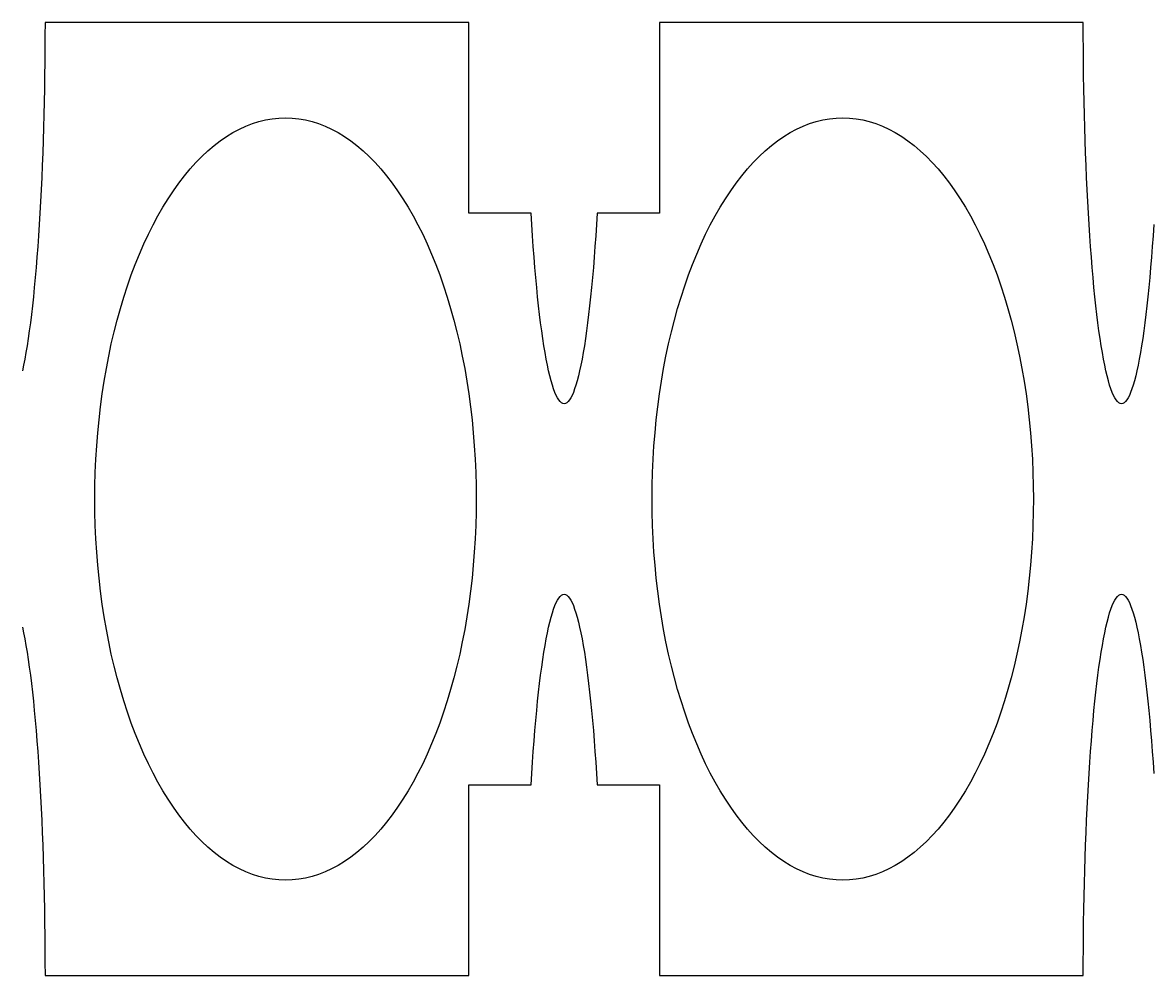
# Model space of a CAD drawing. Header units: metres. Extents: x -317 to 317, y -178 to -110.
# Drawn here: x 38.53 to 77.08, y -142.5 to -110 of the extents above; entities that cross this region are included whole.
import ezdxf

# ---------------------------------------------------------------- set-up
doc = ezdxf.new("R2010")
doc.units = ezdxf.units.M

msp = doc.modelspace()

# ---------------------------------------------------------------- linework, layer by layer
for p, q in [((39.2941, -110), (39.2933, -110.454)), ((53.7411, -110), (39.2941, -110)), ((53.7411, -116.5), (53.7411, -110)), ((74.6881, -110), (60.2411, -110)), ((60.2411, -110), (60.2411, -116.5)), ((74.6889, -110.454), (74.6881, -110)), ((39.2933, -110.454), (39.2909, -110.907)), ((74.6913, -110.907), (74.6889, -110.454)), ((39.2909, -110.907), (39.2869, -111.359)), ((74.6953, -111.359), (74.6913, -110.907)), ((39.2869, -111.359), (39.2814, -111.809)), ((74.7008, -111.809), (74.6953, -111.359)), ((39.2814, -111.809), (39.2743, -112.257)), ((74.7079, -112.257), (74.7008, -111.809)), ((39.2743, -112.257), (39.2657, -112.703)), ((74.7165, -112.703), (74.7079, -112.257)), ((39.2657, -112.703), (39.2554, -113.145)), ((74.7267, -113.145), (74.7165, -112.703)), ((39.2554, -113.145), (39.2437, -113.583)), ((46.588, -113.377), (46.8131, -113.321)), ((46.8131, -113.321), (47.0392, -113.282)), ((47.0392, -113.282), (47.2657, -113.258)), ((47.2657, -113.258), (47.4926, -113.25)), ((47.4926, -113.25), (47.7194, -113.258)), ((47.7194, -113.258), (47.946, -113.282)), ((47.946, -113.282), (48.172, -113.321)), ((48.172, -113.321), (48.3972, -113.377)), ((65.585, -113.377), (65.8102, -113.321)), ((65.8102, -113.321), (66.0362, -113.282)), ((66.0362, -113.282), (66.2628, -113.258)), ((66.2628, -113.258), (66.4896, -113.25)), ((66.4896, -113.25), (66.7165, -113.258)), ((66.7165, -113.258), (66.943, -113.282)), ((66.943, -113.282), (67.169, -113.321)), ((67.169, -113.321), (67.3942, -113.377)), ((74.7385, -113.583), (74.7267, -113.145)), ((39.2437, -113.583), (39.2304, -114.017)), ((45.7009, -113.754), (45.9201, -113.636)), ((45.9201, -113.636), (46.1412, -113.534)), ((46.1412, -113.534), (46.3639, -113.447)), ((46.3639, -113.447), (46.588, -113.377)), ((48.3972, -113.377), (48.6213, -113.447)), ((48.6213, -113.447), (48.844, -113.534)), ((48.844, -113.534), (49.0651, -113.636)), ((49.0651, -113.636), (49.2842, -113.754)), ((64.698, -113.754), (64.9171, -113.636)), ((64.9171, -113.636), (65.1382, -113.534)), ((65.1382, -113.534), (65.3609, -113.447)), ((65.3609, -113.447), (65.585, -113.377)), ((67.3942, -113.377), (67.6183, -113.447)), ((67.6183, -113.447), (67.841, -113.534)), ((67.841, -113.534), (68.0621, -113.636)), ((68.0621, -113.636), (68.2813, -113.754)), ((74.7518, -114.017), (74.7385, -113.583)), ((39.2304, -114.017), (39.2157, -114.446)), ((45.0576, -114.197), (45.2694, -114.034)), ((45.2694, -114.034), (45.484, -113.886)), ((45.484, -113.886), (45.7009, -113.754)), ((49.2842, -113.754), (49.5012, -113.886)), ((49.5012, -113.886), (49.7157, -114.034)), ((49.7157, -114.034), (49.9275, -114.197)), ((64.0547, -114.197), (64.2665, -114.034)), ((64.2665, -114.034), (64.481, -113.886)), ((64.481, -113.886), (64.698, -113.754)), ((68.2813, -113.754), (68.4982, -113.886)), ((68.4982, -113.886), (68.7127, -114.034)), ((68.7127, -114.034), (68.9246, -114.197)), ((74.7665, -114.446), (74.7518, -114.017)), ((39.2157, -114.446), (39.1994, -114.87)), ((44.6432, -114.566), (44.8488, -114.374)), ((44.8488, -114.374), (45.0576, -114.197)), ((49.9275, -114.197), (50.1364, -114.374)), ((50.1364, -114.374), (50.342, -114.566)), ((63.6402, -114.566), (63.8458, -114.374)), ((63.8458, -114.374), (64.0547, -114.197)), ((68.9246, -114.197), (69.1334, -114.374)), ((69.1334, -114.374), (69.339, -114.566)), ((74.7828, -114.87), (74.7665, -114.446)), ((39.1994, -114.87), (39.1817, -115.288)), ((44.2426, -114.992), (44.441, -114.772)), ((44.441, -114.772), (44.6432, -114.566)), ((50.342, -114.566), (50.5441, -114.772)), ((50.5441, -114.772), (50.7426, -114.992)), ((63.2396, -114.992), (63.438, -114.772)), ((63.438, -114.772), (63.6402, -114.566)), ((69.339, -114.566), (69.5412, -114.772)), ((69.5412, -114.772), (69.7396, -114.992)), ((74.8005, -115.288), (74.7828, -114.87)), ((43.8578, -115.473), (44.0481, -115.225)), ((44.0481, -115.225), (44.2426, -114.992)), ((50.7426, -114.992), (50.9371, -115.225)), ((50.9371, -115.225), (51.1273, -115.473)), ((62.8549, -115.473), (63.0451, -115.225)), ((63.0451, -115.225), (63.2396, -114.992)), ((69.7396, -114.992), (69.9341, -115.225)), ((69.9341, -115.225), (70.1244, -115.473)), ((39.1817, -115.288), (39.1625, -115.699)), ((43.672, -115.733), (43.8578, -115.473)), ((51.1273, -115.473), (51.3132, -115.733)), ((62.669, -115.733), (62.8549, -115.473)), ((70.1244, -115.473), (70.3102, -115.733)), ((74.8197, -115.699), (74.8005, -115.288)), ((39.1625, -115.699), (39.1419, -116.103)), ((43.3145, -116.291), (43.4908, -116.006)), ((43.4908, -116.006), (43.672, -115.733)), ((51.3132, -115.733), (51.4944, -116.006)), ((51.4944, -116.006), (51.6707, -116.291)), ((62.3115, -116.291), (62.4878, -116.006)), ((62.4878, -116.006), (62.669, -115.733)), ((70.3102, -115.733), (70.4914, -116.006)), ((70.4914, -116.006), (70.6677, -116.291)), ((74.8403, -116.103), (74.8197, -115.699)), ((39.1419, -116.103), (39.1199, -116.5)), ((43.1432, -116.589), (43.3145, -116.291)), ((51.6707, -116.291), (51.8419, -116.589)), ((62.1403, -116.589), (62.3115, -116.291)), ((70.6677, -116.291), (70.839, -116.589)), ((74.8623, -116.5), (74.8403, -116.103)), ((39.1199, -116.5), (39.0965, -116.889)), ((42.9773, -116.899), (43.1432, -116.589)), ((51.8419, -116.589), (52.0079, -116.899)), ((55.8653, -116.5), (53.7411, -116.5)), ((55.8886, -116.889), (55.8653, -116.5)), ((55.8653, -116.5), (55.8653, -116.5)), ((58.1169, -116.5), (58.0936, -116.889)), ((60.2411, -116.5), (58.1169, -116.5)), ((58.1169, -116.5), (58.1169, -116.5)), ((61.9743, -116.899), (62.1403, -116.589)), ((70.839, -116.589), (71.0049, -116.899)), ((74.8857, -116.889), (74.8623, -116.5)), ((39.0965, -116.889), (39.0718, -117.27)), ((42.8169, -117.219), (42.9773, -116.899)), ((52.0079, -116.899), (52.1683, -117.219)), ((55.9133, -117.27), (55.8886, -116.889)), ((58.0936, -116.889), (58.0688, -117.27)), ((61.8139, -117.219), (61.9743, -116.899)), ((71.0049, -116.899), (71.1653, -117.219)), ((74.9104, -117.27), (74.8857, -116.889)), ((77.0906, -116.889), (77.0659, -117.27)), ((39.0718, -117.27), (39.0458, -117.641)), ((42.5133, -117.894), (42.6621, -117.551)), ((42.6621, -117.551), (42.8169, -117.219)), ((52.1683, -117.219), (52.323, -117.551)), ((52.323, -117.551), (52.4719, -117.894)), ((55.9394, -117.641), (55.9133, -117.27)), ((58.0688, -117.27), (58.0428, -117.641)), ((61.5103, -117.894), (61.6592, -117.551)), ((61.6592, -117.551), (61.8139, -117.219)), ((71.1653, -117.219), (71.3201, -117.551)), ((71.3201, -117.551), (71.4689, -117.894)), ((74.9364, -117.641), (74.9104, -117.27)), ((77.0659, -117.27), (77.0399, -117.641)), ((39.0458, -117.641), (39.0185, -118.004)), ((42.3705, -118.246), (42.5133, -117.894)), ((52.4719, -117.894), (52.6147, -118.246)), ((55.9667, -118.004), (55.9394, -117.641)), ((58.0428, -117.641), (58.0155, -118.004)), ((61.3675, -118.246), (61.5103, -117.894)), ((71.4689, -117.894), (71.6117, -118.246)), ((74.9637, -118.004), (74.9364, -117.641)), ((77.0399, -117.641), (77.0125, -118.004)), ((39.0185, -118.004), (38.9899, -118.356)), ((42.234, -118.609), (42.3705, -118.246)), ((52.6147, -118.246), (52.7512, -118.609)), ((55.9952, -118.356), (55.9667, -118.004)), ((58.0155, -118.004), (57.987, -118.356)), ((61.231, -118.609), (61.3675, -118.246)), ((71.6117, -118.246), (71.7482, -118.609)), ((74.9923, -118.356), (74.9637, -118.004)), ((77.0125, -118.004), (76.984, -118.356)), ((38.9602, -118.699), (38.9292, -119.031)), ((38.9899, -118.356), (38.9602, -118.699)), ((42.1038, -118.98), (42.234, -118.609)), ((52.7512, -118.609), (52.8813, -118.98)), ((56.025, -118.699), (55.9952, -118.356)), ((56.056, -119.031), (56.025, -118.699)), ((57.9572, -118.699), (57.9262, -119.031)), ((57.987, -118.356), (57.9572, -118.699)), ((61.1009, -118.98), (61.231, -118.609)), ((71.7482, -118.609), (71.8784, -118.98)), ((75.022, -118.699), (74.9923, -118.356)), ((75.053, -119.031), (75.022, -118.699)), ((76.9542, -118.699), (76.9233, -119.031)), ((76.984, -118.356), (76.9542, -118.699)), ((38.9292, -119.031), (38.8971, -119.351)), ((41.9803, -119.361), (42.1038, -118.98)), ((52.8813, -118.98), (53.0049, -119.361)), ((56.088, -119.351), (56.056, -119.031)), ((57.9262, -119.031), (57.8942, -119.351)), ((60.9773, -119.361), (61.1009, -118.98)), ((71.8784, -118.98), (72.0019, -119.361)), ((75.0851, -119.351), (75.053, -119.031)), ((76.9233, -119.031), (76.8912, -119.351)), ((38.8971, -119.351), (38.8639, -119.661)), ((41.8634, -119.75), (41.9803, -119.361)), ((53.0049, -119.361), (53.1217, -119.75)), ((56.1212, -119.661), (56.088, -119.351)), ((57.8942, -119.351), (57.861, -119.661)), ((60.8604, -119.75), (60.9773, -119.361)), ((72.0019, -119.361), (72.1188, -119.75)), ((75.1183, -119.661), (75.0851, -119.351)), ((76.8912, -119.351), (76.858, -119.661)), ((38.8639, -119.661), (38.8297, -119.959)), ((41.7534, -120.147), (41.8634, -119.75)), ((53.1217, -119.75), (53.2317, -120.147)), ((56.1555, -119.959), (56.1212, -119.661)), ((57.861, -119.661), (57.8267, -119.959)), ((60.7505, -120.147), (60.8604, -119.75)), ((72.1188, -119.75), (72.2288, -120.147)), ((75.1525, -119.959), (75.1183, -119.661)), ((76.858, -119.661), (76.8238, -119.959)), ((38.7944, -120.244), (38.7582, -120.517)), ((38.8297, -119.959), (38.7944, -120.244)), ((41.6504, -120.551), (41.7534, -120.147)), ((53.2317, -120.147), (53.3347, -120.551)), ((56.1907, -120.244), (56.1555, -119.959)), ((56.227, -120.517), (56.1907, -120.244)), ((57.7915, -120.244), (57.7552, -120.517)), ((57.8267, -119.959), (57.7915, -120.244)), ((60.6475, -120.551), (60.7505, -120.147)), ((72.2288, -120.147), (72.3318, -120.551)), ((75.1878, -120.244), (75.1525, -119.959)), ((75.224, -120.517), (75.1878, -120.244)), ((76.7885, -120.244), (76.7522, -120.517)), ((76.8238, -119.959), (76.7885, -120.244)), ((38.7582, -120.517), (38.721, -120.777)), ((41.5545, -120.962), (41.6504, -120.551)), ((53.3347, -120.551), (53.4306, -120.962)), ((56.2641, -120.777), (56.227, -120.517)), ((57.7552, -120.517), (57.718, -120.777)), ((60.5516, -120.962), (60.6475, -120.551)), ((72.3318, -120.551), (72.4277, -120.962)), ((75.2612, -120.777), (75.224, -120.517)), ((76.7522, -120.517), (76.7151, -120.777)), ((38.683, -121.025), (38.6441, -121.258)), ((38.721, -120.777), (38.683, -121.025)), ((41.4659, -121.38), (41.5545, -120.962)), ((53.4306, -120.962), (53.5193, -121.38)), ((56.3022, -121.025), (56.2641, -120.777)), ((56.3411, -121.258), (56.3022, -121.025)), ((57.68, -121.025), (57.6411, -121.258)), ((57.718, -120.777), (57.68, -121.025)), ((60.4629, -121.38), (60.5516, -120.962)), ((72.4277, -120.962), (72.5163, -121.38)), ((75.2992, -121.025), (75.2612, -120.777)), ((75.3381, -121.258), (75.2992, -121.025)), ((76.677, -121.025), (76.6381, -121.258)), ((76.7151, -120.777), (76.677, -121.025)), ((38.6441, -121.258), (38.6044, -121.478)), ((41.3846, -121.804), (41.4659, -121.38)), ((53.5193, -121.38), (53.6006, -121.804)), ((56.3808, -121.478), (56.3411, -121.258)), ((57.6411, -121.258), (57.6014, -121.478)), ((60.3816, -121.804), (60.4629, -121.38)), ((72.5163, -121.38), (72.5976, -121.804)), ((75.3778, -121.478), (75.3381, -121.258)), ((76.6381, -121.258), (76.5984, -121.478)), ((38.5639, -121.684), (38.5228, -121.876)), ((38.6044, -121.478), (38.5639, -121.684)), ((41.3107, -122.233), (41.3846, -121.804)), ((53.6006, -121.804), (53.6744, -122.233)), ((56.4212, -121.684), (56.3808, -121.478)), ((56.4623, -121.876), (56.4212, -121.684)), ((57.561, -121.684), (57.5199, -121.876)), ((57.6014, -121.478), (57.561, -121.684)), ((60.3077, -122.233), (60.3816, -121.804)), ((72.5976, -121.804), (72.6715, -122.233)), ((75.4182, -121.684), (75.3778, -121.478)), ((75.4594, -121.876), (75.4182, -121.684)), ((76.558, -121.684), (76.5169, -121.876)), ((76.5984, -121.478), (76.558, -121.684)), ((56.5041, -122.053), (56.4623, -121.876)), ((56.5465, -122.216), (56.5041, -122.053)), ((57.4781, -122.053), (57.4357, -122.216)), ((57.5199, -121.876), (57.4781, -122.053)), ((75.5011, -122.053), (75.4594, -121.876)), ((75.5435, -122.216), (75.5011, -122.053)), ((76.4751, -122.053), (76.4328, -122.216)), ((76.5169, -121.876), (76.4751, -122.053)), ((41.2444, -122.667), (41.3107, -122.233)), ((53.6744, -122.233), (53.7408, -122.667)), ((56.5894, -122.364), (56.5465, -122.216)), ((56.6328, -122.496), (56.5894, -122.364)), ((56.6766, -122.614), (56.6328, -122.496)), ((57.3494, -122.496), (57.3056, -122.614)), ((57.3928, -122.364), (57.3494, -122.496)), ((57.4357, -122.216), (57.3928, -122.364)), ((60.2414, -122.667), (60.3077, -122.233)), ((72.6715, -122.233), (72.7378, -122.667)), ((75.5864, -122.364), (75.5435, -122.216)), ((75.6298, -122.496), (75.5864, -122.364)), ((75.6736, -122.614), (75.6298, -122.496)), ((76.3465, -122.496), (76.3026, -122.614)), ((76.3899, -122.364), (76.3465, -122.496)), ((76.4328, -122.216), (76.3899, -122.364)), ((41.1857, -123.105), (41.2444, -122.667)), ((53.7408, -122.667), (53.7995, -123.105)), ((56.7208, -122.716), (56.6766, -122.614)), ((56.7654, -122.803), (56.7208, -122.716)), ((56.8102, -122.873), (56.7654, -122.803)), ((56.8552, -122.929), (56.8102, -122.873)), ((56.9004, -122.968), (56.8552, -122.929)), ((57.127, -122.929), (57.0818, -122.968)), ((57.172, -122.873), (57.127, -122.929)), ((57.2168, -122.803), (57.172, -122.873)), ((57.2614, -122.716), (57.2168, -122.803)), ((57.3056, -122.614), (57.2614, -122.716)), ((60.1827, -123.105), (60.2414, -122.667)), ((72.7378, -122.667), (72.7965, -123.105)), ((75.7178, -122.716), (75.6736, -122.614)), ((75.7624, -122.803), (75.7178, -122.716)), ((75.8072, -122.873), (75.7624, -122.803)), ((75.8522, -122.929), (75.8072, -122.873)), ((75.8974, -122.968), (75.8522, -122.929)), ((76.124, -122.929), (76.0788, -122.968)), ((76.1691, -122.873), (76.124, -122.929)), ((76.2139, -122.803), (76.1691, -122.873)), ((76.2584, -122.716), (76.2139, -122.803)), ((76.3026, -122.614), (76.2584, -122.716)), ((41.1346, -123.547), (41.1857, -123.105)), ((53.7995, -123.105), (53.8505, -123.547)), ((56.9457, -122.992), (56.9004, -122.968)), ((56.9911, -123), (56.9457, -122.992)), ((57.0365, -122.992), (56.9911, -123)), ((57.0818, -122.968), (57.0365, -122.992)), ((60.1317, -123.547), (60.1827, -123.105)), ((72.7965, -123.105), (72.8476, -123.547)), ((75.9428, -122.992), (75.8974, -122.968)), ((75.9881, -123), (75.9428, -122.992)), ((76.0335, -122.992), (75.9881, -123)), ((76.0788, -122.968), (76.0335, -122.992)), ((41.0913, -123.993), (41.1346, -123.547)), ((53.8505, -123.547), (53.8938, -123.993)), ((60.0884, -123.993), (60.1317, -123.547)), ((72.8476, -123.547), (72.8909, -123.993)), ((41.0558, -124.441), (41.0913, -123.993)), ((53.8938, -123.993), (53.9293, -124.441)), ((60.0529, -124.441), (60.0884, -123.993)), ((72.8909, -123.993), (72.9264, -124.441)), ((41.0282, -124.891), (41.0558, -124.441)), ((53.9293, -124.441), (53.957, -124.891)), ((60.0252, -124.891), (60.0529, -124.441)), ((72.9264, -124.441), (72.954, -124.891)), ((41.0084, -125.343), (41.0282, -124.891)), ((53.957, -124.891), (53.9767, -125.343)), ((60.0054, -125.343), (60.0252, -124.891)), ((72.954, -124.891), (72.9738, -125.343)), ((40.9965, -125.796), (41.0084, -125.343)), ((53.9767, -125.343), (53.9886, -125.796)), ((59.9936, -125.796), (60.0054, -125.343)), ((72.9738, -125.343), (72.9857, -125.796)), ((40.9926, -126.25), (40.9965, -125.796)), ((53.9886, -125.796), (53.9926, -126.25)), ((59.9896, -126.25), (59.9936, -125.796)), ((72.9857, -125.796), (72.9896, -126.25)), ((40.9965, -126.704), (40.9926, -126.25)), ((53.9926, -126.25), (53.9886, -126.704)), ((59.9936, -126.704), (59.9896, -126.25)), ((72.9896, -126.25), (72.9857, -126.704)), ((41.0084, -127.157), (40.9965, -126.704)), ((53.9886, -126.704), (53.9767, -127.157)), ((60.0054, -127.157), (59.9936, -126.704)), ((72.9857, -126.704), (72.9738, -127.157)), ((41.0282, -127.609), (41.0084, -127.157)), ((53.9767, -127.157), (53.957, -127.609)), ((60.0252, -127.609), (60.0054, -127.157)), ((72.9738, -127.157), (72.954, -127.609)), ((41.0558, -128.059), (41.0282, -127.609)), ((53.957, -127.609), (53.9293, -128.059)), ((60.0529, -128.059), (60.0252, -127.609)), ((72.954, -127.609), (72.9264, -128.059)), ((41.0913, -128.507), (41.0558, -128.059)), ((53.9293, -128.059), (53.8938, -128.507)), ((60.0884, -128.507), (60.0529, -128.059)), ((72.9264, -128.059), (72.8909, -128.507)), ((41.1346, -128.953), (41.0913, -128.507)), ((53.8938, -128.507), (53.8505, -128.953)), ((60.1317, -128.953), (60.0884, -128.507)), ((72.8909, -128.507), (72.8476, -128.953)), ((41.1857, -129.395), (41.1346, -128.953)), ((53.8505, -128.953), (53.7995, -129.395)), ((60.1827, -129.395), (60.1317, -128.953)), ((72.8476, -128.953), (72.7965, -129.395)), ((41.2444, -129.833), (41.1857, -129.395)), ((53.7995, -129.395), (53.7408, -129.833)), ((56.9004, -129.532), (56.9457, -129.508)), ((56.9457, -129.508), (56.9911, -129.5)), ((56.9911, -129.5), (57.0365, -129.508)), ((57.0365, -129.508), (57.0818, -129.532)), ((60.2414, -129.833), (60.1827, -129.395)), ((72.7965, -129.395), (72.7378, -129.833)), ((75.8974, -129.532), (75.9428, -129.508)), ((75.9428, -129.508), (75.9881, -129.5)), ((75.9881, -129.5), (76.0335, -129.508)), ((76.0335, -129.508), (76.0788, -129.532)), ((41.3107, -130.267), (41.2444, -129.833)), ((53.7408, -129.833), (53.6744, -130.267)), ((56.6328, -130.004), (56.6766, -129.886)), ((56.6766, -129.886), (56.7208, -129.784)), ((56.7208, -129.784), (56.7654, -129.697)), ((56.7654, -129.697), (56.8102, -129.627)), ((56.8102, -129.627), (56.8552, -129.571)), ((56.8552, -129.571), (56.9004, -129.532)), ((57.0818, -129.532), (57.127, -129.571)), ((57.127, -129.571), (57.172, -129.627)), ((57.172, -129.627), (57.2168, -129.697)), ((57.2168, -129.697), (57.2614, -129.784)), ((57.2614, -129.784), (57.3056, -129.886)), ((57.3056, -129.886), (57.3494, -130.004)), ((60.3077, -130.267), (60.2414, -129.833)), ((72.7378, -129.833), (72.6715, -130.267)), ((75.6298, -130.004), (75.6736, -129.886)), ((75.6736, -129.886), (75.7178, -129.784)), ((75.7178, -129.784), (75.7624, -129.697)), ((75.7624, -129.697), (75.8072, -129.627)), ((75.8072, -129.627), (75.8522, -129.571)), ((75.8522, -129.571), (75.8974, -129.532)), ((76.0788, -129.532), (76.124, -129.571)), ((76.124, -129.571), (76.1691, -129.627)), ((76.1691, -129.627), (76.2139, -129.697)), ((76.2139, -129.697), (76.2584, -129.784)), ((76.2584, -129.784), (76.3026, -129.886)), ((76.3026, -129.886), (76.3465, -130.004)), ((41.3846, -130.696), (41.3107, -130.267)), ((53.6744, -130.267), (53.6006, -130.696)), ((56.5041, -130.447), (56.5465, -130.284)), ((56.5465, -130.284), (56.5894, -130.136)), ((56.5894, -130.136), (56.6328, -130.004)), ((57.3494, -130.004), (57.3928, -130.136)), ((57.3928, -130.136), (57.4357, -130.284)), ((57.4357, -130.284), (57.4781, -130.447)), ((60.3816, -130.696), (60.3077, -130.267)), ((72.6715, -130.267), (72.5976, -130.696)), ((75.5011, -130.447), (75.5435, -130.284)), ((75.5435, -130.284), (75.5864, -130.136)), ((75.5864, -130.136), (75.6298, -130.004)), ((76.3465, -130.004), (76.3899, -130.136)), ((76.3899, -130.136), (76.4328, -130.284)), ((76.4328, -130.284), (76.4751, -130.447)), ((38.5228, -130.624), (38.5639, -130.816)), ((56.4212, -130.816), (56.4623, -130.624)), ((56.4623, -130.624), (56.5041, -130.447)), ((57.4781, -130.447), (57.5199, -130.624)), ((57.5199, -130.624), (57.561, -130.816)), ((75.4182, -130.816), (75.4594, -130.624)), ((75.4594, -130.624), (75.5011, -130.447)), ((76.4751, -130.447), (76.5169, -130.624)), ((76.5169, -130.624), (76.558, -130.816)), ((38.5639, -130.816), (38.6044, -131.022)), ((38.6044, -131.022), (38.6441, -131.242)), ((41.4659, -131.12), (41.3846, -130.696)), ((53.6006, -130.696), (53.5193, -131.12)), ((56.3411, -131.242), (56.3808, -131.022)), ((56.3808, -131.022), (56.4212, -130.816)), ((57.561, -130.816), (57.6014, -131.022)), ((57.6014, -131.022), (57.6411, -131.242)), ((60.4629, -131.12), (60.3816, -130.696)), ((72.5976, -130.696), (72.5163, -131.12)), ((75.3381, -131.242), (75.3778, -131.022)), ((75.3778, -131.022), (75.4182, -130.816)), ((76.558, -130.816), (76.5984, -131.022)), ((76.5984, -131.022), (76.6381, -131.242)), ((38.6441, -131.242), (38.683, -131.475)), ((41.5545, -131.538), (41.4659, -131.12)), ((53.5193, -131.12), (53.4306, -131.538)), ((56.3022, -131.475), (56.3411, -131.242)), ((57.6411, -131.242), (57.68, -131.475)), ((60.5516, -131.538), (60.4629, -131.12)), ((72.5163, -131.12), (72.4277, -131.538)), ((75.2992, -131.475), (75.3381, -131.242)), ((76.6381, -131.242), (76.677, -131.475)), ((38.683, -131.475), (38.721, -131.723)), ((38.721, -131.723), (38.7582, -131.983)), ((41.6504, -131.949), (41.5545, -131.538)), ((53.4306, -131.538), (53.3347, -131.949)), ((56.227, -131.983), (56.2641, -131.723)), ((56.2641, -131.723), (56.3022, -131.475)), ((57.68, -131.475), (57.718, -131.723)), ((57.718, -131.723), (57.7552, -131.983)), ((60.6475, -131.949), (60.5516, -131.538)), ((72.4277, -131.538), (72.3318, -131.949)), ((75.224, -131.983), (75.2612, -131.723)), ((75.2612, -131.723), (75.2992, -131.475)), ((76.677, -131.475), (76.7151, -131.723)), ((76.7151, -131.723), (76.7522, -131.983)), ((38.7582, -131.983), (38.7944, -132.256)), ((41.7534, -132.353), (41.6504, -131.949)), ((53.3347, -131.949), (53.2317, -132.353)), ((56.1907, -132.256), (56.227, -131.983)), ((57.7552, -131.983), (57.7915, -132.256)), ((60.7505, -132.353), (60.6475, -131.949)), ((72.3318, -131.949), (72.2288, -132.353)), ((75.1878, -132.256), (75.224, -131.983)), ((76.7522, -131.983), (76.7885, -132.256)), ((38.7944, -132.256), (38.8297, -132.541)), ((38.8297, -132.541), (38.8639, -132.839)), ((41.8634, -132.75), (41.7534, -132.353)), ((53.2317, -132.353), (53.1217, -132.75)), ((56.1212, -132.839), (56.1555, -132.541)), ((56.1555, -132.541), (56.1907, -132.256)), ((57.7915, -132.256), (57.8267, -132.541)), ((57.8267, -132.541), (57.861, -132.839)), ((60.8604, -132.75), (60.7505, -132.353)), ((72.2288, -132.353), (72.1188, -132.75)), ((75.1183, -132.839), (75.1525, -132.541)), ((75.1525, -132.541), (75.1878, -132.256)), ((76.7885, -132.256), (76.8238, -132.541)), ((76.8238, -132.541), (76.858, -132.839)), ((38.8639, -132.839), (38.8971, -133.149)), ((41.9803, -133.139), (41.8634, -132.75)), ((53.1217, -132.75), (53.0049, -133.139)), ((56.088, -133.149), (56.1212, -132.839)), ((57.861, -132.839), (57.8942, -133.149)), ((60.9773, -133.139), (60.8604, -132.75)), ((72.1188, -132.75), (72.0019, -133.139)), ((75.0851, -133.149), (75.1183, -132.839)), ((76.858, -132.839), (76.8912, -133.149)), ((38.8971, -133.149), (38.9292, -133.469)), ((42.1038, -133.52), (41.9803, -133.139)), ((53.0049, -133.139), (52.8813, -133.52)), ((56.056, -133.469), (56.088, -133.149)), ((57.8942, -133.149), (57.9262, -133.469)), ((61.1009, -133.52), (60.9773, -133.139)), ((72.0019, -133.139), (71.8784, -133.52)), ((75.053, -133.469), (75.0851, -133.149)), ((76.8912, -133.149), (76.9233, -133.469)), ((38.9292, -133.469), (38.9602, -133.801)), ((42.234, -133.891), (42.1038, -133.52)), ((52.8813, -133.52), (52.7512, -133.891)), ((56.025, -133.801), (56.056, -133.469)), ((57.9262, -133.469), (57.9572, -133.801)), ((61.231, -133.891), (61.1009, -133.52)), ((71.8784, -133.52), (71.7482, -133.891)), ((75.022, -133.801), (75.053, -133.469)), ((76.9233, -133.469), (76.9542, -133.801)), ((38.9602, -133.801), (38.9899, -134.144)), ((38.9899, -134.144), (39.0185, -134.496)), ((42.3705, -134.254), (42.234, -133.891)), ((52.7512, -133.891), (52.6147, -134.254)), ((55.9667, -134.496), (55.9952, -134.144)), ((55.9952, -134.144), (56.025, -133.801)), ((57.9572, -133.801), (57.987, -134.144)), ((57.987, -134.144), (58.0155, -134.496)), ((61.3675, -134.254), (61.231, -133.891)), ((71.7482, -133.891), (71.6117, -134.254)), ((74.9637, -134.496), (74.9923, -134.144)), ((74.9923, -134.144), (75.022, -133.801)), ((76.9542, -133.801), (76.984, -134.144)), ((76.984, -134.144), (77.0125, -134.496)), ((39.0185, -134.496), (39.0458, -134.859)), ((42.5133, -134.606), (42.3705, -134.254)), ((52.6147, -134.254), (52.4719, -134.606)), ((55.9394, -134.859), (55.9667, -134.496)), ((58.0155, -134.496), (58.0428, -134.859)), ((61.5103, -134.606), (61.3675, -134.254)), ((71.6117, -134.254), (71.4689, -134.606)), ((74.9364, -134.859), (74.9637, -134.496)), ((77.0125, -134.496), (77.0399, -134.859)), ((39.0458, -134.859), (39.0718, -135.23)), ((42.6621, -134.949), (42.5133, -134.606)), ((52.4719, -134.606), (52.323, -134.949)), ((55.9133, -135.23), (55.9394, -134.859)), ((58.0428, -134.859), (58.0688, -135.23)), ((61.6592, -134.949), (61.5103, -134.606)), ((71.4689, -134.606), (71.3201, -134.949)), ((74.9104, -135.23), (74.9364, -134.859)), ((77.0399, -134.859), (77.0659, -135.23)), ((39.0718, -135.23), (39.0965, -135.611)), ((42.8169, -135.281), (42.6621, -134.949)), ((42.9773, -135.601), (42.8169, -135.281)), ((52.1683, -135.281), (52.0079, -135.601)), ((52.323, -134.949), (52.1683, -135.281)), ((55.8886, -135.611), (55.9133, -135.23)), ((58.0688, -135.23), (58.0936, -135.611)), ((61.8139, -135.281), (61.6592, -134.949)), ((61.9743, -135.601), (61.8139, -135.281)), ((71.1653, -135.281), (71.0049, -135.601)), ((71.3201, -134.949), (71.1653, -135.281)), ((74.8857, -135.611), (74.9104, -135.23)), ((77.0659, -135.23), (77.0906, -135.611)), ((39.0965, -135.611), (39.1199, -136)), ((43.1432, -135.911), (42.9773, -135.601)), ((52.0079, -135.601), (51.8419, -135.911)), ((55.8653, -136), (55.8886, -135.611)), ((58.0936, -135.611), (58.1169, -136)), ((62.1403, -135.911), (61.9743, -135.601)), ((71.0049, -135.601), (70.839, -135.911)), ((74.8623, -136), (74.8857, -135.611)), ((39.1199, -136), (39.1419, -136.397)), ((43.3145, -136.209), (43.1432, -135.911)), ((51.8419, -135.911), (51.6707, -136.209)), ((53.7411, -142.5), (53.7411, -136)), ((53.7411, -136), (55.8653, -136)), ((55.8653, -136), (55.8653, -136)), ((58.1169, -136), (58.1169, -136)), ((58.1169, -136), (60.2411, -136)), ((60.2411, -136), (60.2411, -142.5)), ((62.3115, -136.209), (62.1403, -135.911)), ((70.839, -135.911), (70.6677, -136.209)), ((74.8403, -136.397), (74.8623, -136)), ((39.1419, -136.397), (39.1625, -136.801)), ((43.4908, -136.494), (43.3145, -136.209)), ((51.6707, -136.209), (51.4944, -136.494)), ((62.4878, -136.494), (62.3115, -136.209)), ((70.6677, -136.209), (70.4914, -136.494)), ((74.8197, -136.801), (74.8403, -136.397)), ((39.1625, -136.801), (39.1817, -137.212)), ((43.672, -136.767), (43.4908, -136.494)), ((43.8578, -137.027), (43.672, -136.767)), ((51.3132, -136.767), (51.1273, -137.027)), ((51.4944, -136.494), (51.3132, -136.767)), ((62.669, -136.767), (62.4878, -136.494)), ((62.8549, -137.027), (62.669, -136.767)), ((70.3102, -136.767), (70.1244, -137.027)), ((70.4914, -136.494), (70.3102, -136.767)), ((74.8005, -137.212), (74.8197, -136.801)), ((39.1817, -137.212), (39.1994, -137.63)), ((44.0481, -137.275), (43.8578, -137.027)), ((51.1273, -137.027), (50.9371, -137.275)), ((63.0451, -137.275), (62.8549, -137.027)), ((70.1244, -137.027), (69.9341, -137.275)), ((74.7828, -137.63), (74.8005, -137.212)), ((44.2426, -137.508), (44.0481, -137.275)), ((44.441, -137.728), (44.2426, -137.508)), ((50.7426, -137.508), (50.5441, -137.728)), ((50.9371, -137.275), (50.7426, -137.508)), ((63.2396, -137.508), (63.0451, -137.275)), ((63.438, -137.728), (63.2396, -137.508)), ((69.7396, -137.508), (69.5412, -137.728)), ((69.9341, -137.275), (69.7396, -137.508)), ((39.1994, -137.63), (39.2157, -138.054)), ((44.6432, -137.934), (44.441, -137.728)), ((44.8488, -138.126), (44.6432, -137.934)), ((50.342, -137.934), (50.1364, -138.126)), ((50.5441, -137.728), (50.342, -137.934)), ((63.6402, -137.934), (63.438, -137.728)), ((63.8458, -138.126), (63.6402, -137.934)), ((69.339, -137.934), (69.1334, -138.126)), ((69.5412, -137.728), (69.339, -137.934)), ((74.7665, -138.054), (74.7828, -137.63)), ((39.2157, -138.054), (39.2304, -138.483)), ((45.0576, -138.303), (44.8488, -138.126)), ((45.2694, -138.466), (45.0576, -138.303)), ((49.9275, -138.303), (49.7157, -138.466)), ((50.1364, -138.126), (49.9275, -138.303)), ((64.0547, -138.303), (63.8458, -138.126)), ((64.2665, -138.466), (64.0547, -138.303)), ((68.9246, -138.303), (68.7127, -138.466)), ((69.1334, -138.126), (68.9246, -138.303)), ((74.7518, -138.483), (74.7665, -138.054)), ((39.2304, -138.483), (39.2437, -138.917)), ((45.484, -138.614), (45.2694, -138.466)), ((45.7009, -138.746), (45.484, -138.614)), ((45.9201, -138.864), (45.7009, -138.746)), ((49.2842, -138.746), (49.0651, -138.864)), ((49.5012, -138.614), (49.2842, -138.746)), ((49.7157, -138.466), (49.5012, -138.614)), ((64.481, -138.614), (64.2665, -138.466)), ((64.698, -138.746), (64.481, -138.614)), ((64.9171, -138.864), (64.698, -138.746)), ((68.2813, -138.746), (68.0621, -138.864)), ((68.4982, -138.614), (68.2813, -138.746)), ((68.7127, -138.466), (68.4982, -138.614)), ((74.7385, -138.917), (74.7518, -138.483)), ((39.2437, -138.917), (39.2554, -139.355)), ((46.1412, -138.966), (45.9201, -138.864)), ((46.3639, -139.053), (46.1412, -138.966)), ((46.588, -139.123), (46.3639, -139.053)), ((46.8131, -139.179), (46.588, -139.123)), ((48.3972, -139.123), (48.172, -139.179)), ((48.6213, -139.053), (48.3972, -139.123)), ((48.844, -138.966), (48.6213, -139.053)), ((49.0651, -138.864), (48.844, -138.966)), ((65.1382, -138.966), (64.9171, -138.864)), ((65.3609, -139.053), (65.1382, -138.966)), ((65.585, -139.123), (65.3609, -139.053)), ((65.8102, -139.179), (65.585, -139.123)), ((67.3942, -139.123), (67.169, -139.179)), ((67.6183, -139.053), (67.3942, -139.123)), ((67.841, -138.966), (67.6183, -139.053)), ((68.0621, -138.864), (67.841, -138.966)), ((74.7267, -139.355), (74.7385, -138.917)), ((39.2554, -139.355), (39.2657, -139.797)), ((47.0392, -139.218), (46.8131, -139.179)), ((47.2657, -139.242), (47.0392, -139.218)), ((47.4926, -139.25), (47.2657, -139.242)), ((47.7194, -139.242), (47.4926, -139.25)), ((47.946, -139.218), (47.7194, -139.242)), ((48.172, -139.179), (47.946, -139.218)), ((66.0362, -139.218), (65.8102, -139.179)), ((66.2628, -139.242), (66.0362, -139.218)), ((66.4896, -139.25), (66.2628, -139.242)), ((66.7165, -139.242), (66.4896, -139.25)), ((66.943, -139.218), (66.7165, -139.242)), ((67.169, -139.179), (66.943, -139.218)), ((74.7165, -139.797), (74.7267, -139.355)), ((39.2657, -139.797), (39.2743, -140.243)), ((74.7079, -140.243), (74.7165, -139.797)), ((39.2743, -140.243), (39.2814, -140.691)), ((74.7008, -140.691), (74.7079, -140.243)), ((39.2814, -140.691), (39.2869, -141.141)), ((74.6953, -141.141), (74.7008, -140.691)), ((39.2869, -141.141), (39.2909, -141.593)), ((74.6913, -141.593), (74.6953, -141.141)), ((39.2909, -141.593), (39.2933, -142.046)), ((74.6889, -142.046), (74.6913, -141.593)), ((39.2933, -142.046), (39.2941, -142.5)), ((74.6881, -142.5), (74.6889, -142.046)), ((39.2941, -142.5), (53.7411, -142.5)), ((60.2411, -142.5), (74.6881, -142.5))]:
    msp.add_line(p, q)

doc.saveas('drawing.dxf')
